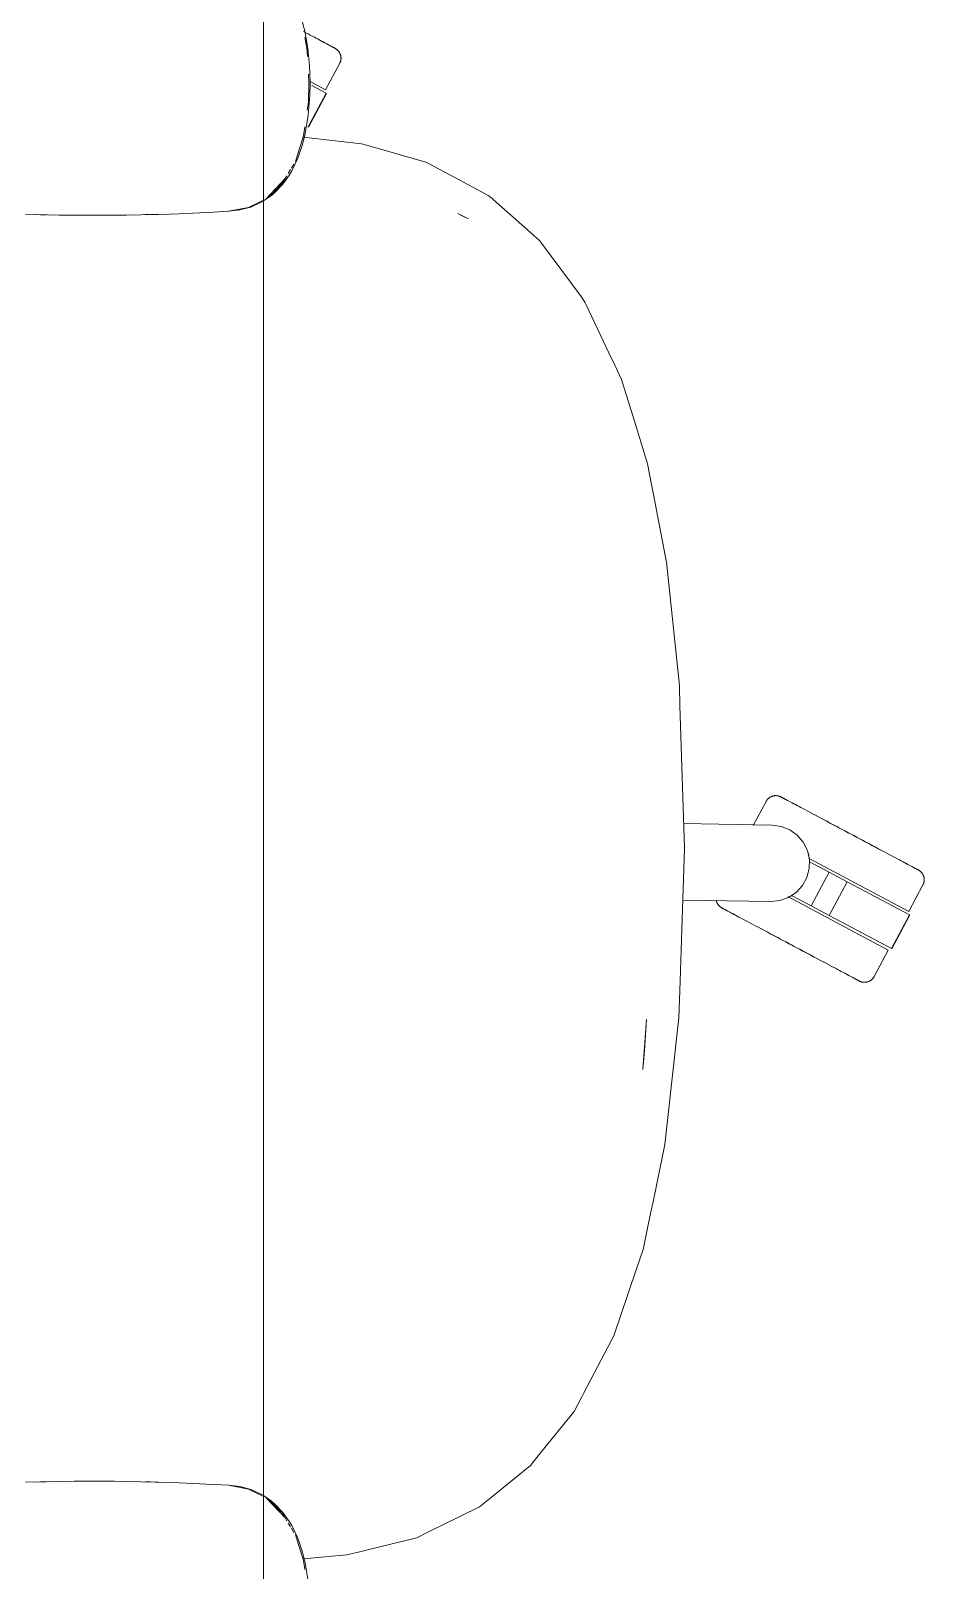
# Model space of a CAD drawing. Header units: millimetres. Extents: x 155920 to 295199, y -4084 to 97293.
# Drawn here: x 185098 to 185424, y 33152 to 33715 of the extents above; entities that cross this region are included whole.
import ezdxf

# ---------------------------------------------------------------- set-up
doc = ezdxf.new("R2010")
doc.units = ezdxf.units.MM
doc.header["$MEASUREMENT"] = 0
doc.layers.add('G-IMPT', color=8, linetype='CONTINUOUS', lineweight=9)
doc.layers.add('I-FURN', color=8, linetype='CONTINUOUS', lineweight=9)

msp = doc.modelspace()

# ---------------------------------------------------------------- linework, layer by layer
at = {"layer": 'G-IMPT'}
for p, q in [((185196.57, 33719.67), (185198, 33714.19)), ((185199, 33708.26), (185198, 33714.19)), ((185197.82, 33712.35), (185198.59, 33708.6)), ((185198.59, 33708.6), (185198.79, 33705.39)), ((185199, 33708.26), (185199.57, 33702.11)), ((185199.18, 33698.88), (185199.37, 33695.77)), ((185199.75, 33695.77), (185199.57, 33702.11)), ((185199.66, 33691.27), (185199.09, 33683.95)), ((185199.14, 33688.61), (185199.37, 33695.77)), ((185199.66, 33691.27), (185199.75, 33695.77)), ((185199.14, 33688.61), (185198.75, 33685.83)), ((185197.88, 33679.64), (185197.42, 33676.35)), ((185197.97, 33677.19), (185199.09, 33683.95)), ((185197.42, 33676.35), (185194.39, 33666.95)), ((185196.99, 33673.26), (185197.97, 33677.19)), ((185197.3, 33675.84), (185218.58, 33673.43)), ((185196.99, 33673.26), (185195.25, 33668.17)), ((185220.84, 33672.79), (185218.58, 33673.43)), ((185220.84, 33672.79), (185242.18, 33666.78)), ((185192.64, 33664.04), (185191.78, 33662.59)), ((185193.04, 33663.54), (185192.24, 33662.16)), ((185193.85, 33666.06), (185192.92, 33664.5)), ((185195.25, 33668.17), (185193.04, 33663.54)), ((185242.18, 33666.78), (185243.3, 33666.19)), ((185243.3, 33666.19), (185254.53, 33660.18)), ((185190.62, 33660.74), (185183.72, 33653.35)), ((185189.42, 33658.65), (185183.72, 33653.35)), ((185189.21, 33659.12), (185186.13, 33655.58)), ((185186.93, 33655.66), (185189.79, 33658.71)), ((185190.62, 33660.74), (185189.34, 33659.27)), ((185191.31, 33661.81), (185189.42, 33658.65)), ((185189.79, 33658.71), (185192.24, 33662.16)), ((185254.53, 33660.18), (185264.97, 33654.59)), ((185181.48, 33652.25), (185177.22, 33650.14)), ((185182.39, 33652.33), (185178.06, 33650.34)), ((185181.48, 33652.25), (185182.75, 33652.87)), ((185182.75, 33652.57), (185185.61, 33654.53)), ((185183.72, 33653.35), (185186.13, 33655.58)), ((185186.93, 33655.66), (185185.61, 33654.53)), ((185265.63, 33654.01), (185264.97, 33654.59)), ((185280.42, 33640.99), (185265.63, 33654.01)), ((185107.96, 33647.4), (185095.66, 33647.69)), ((185099.53, 33647.61), (185101.19, 33647.54)), ((185101.19, 33647.54), (185103.32, 33647.54)), ((185107.96, 33647.4), (185113.43, 33647.33)), ((185128.15, 33647.32), (185113.43, 33647.33)), ((185132.66, 33647.37), (185128.15, 33647.32)), ((185132.66, 33647.37), (185148.33, 33647.75)), ((185139.39, 33647.55), (185141.23, 33647.55)), ((185144.28, 33647.66), (185141.6, 33647.55)), ((185148.33, 33647.75), (185151.87, 33647.87)), ((185164.43, 33648.49), (185151.87, 33647.87)), ((185164.43, 33648.49), (185170.1, 33648.77)), ((185177.22, 33650.14), (185169.87, 33648.77)), ((185170.1, 33648.77), (185174.11, 33649.27)), ((185174.11, 33649.27), (185178.06, 33650.34)), ((185257.67, 33645.98), (185253.78, 33647.94)), ((185255.37, 33647.16), (185253.78, 33647.94)), ((185257.67, 33645.98), (185255.37, 33647.16)), ((185280.42, 33640.99), (185283.68, 33638.12)), ((185284.4, 33637.15), (185283.68, 33638.12)), ((185298.97, 33617.65), (185284.4, 33637.15)), ((185298.97, 33617.65), (185299.43, 33616.88)), ((185299.43, 33616.88), (185300.37, 33615.31)), ((185300.8, 33614.6), (185300.37, 33615.31)), ((185300.8, 33614.6), (185310.06, 33594.96)), ((185310.06, 33594.96), (185310.5, 33594.04)), ((185313.69, 33587.28), (185310.5, 33594.04)), ((185313.69, 33587.28), (185319.01, 33570)), ((185319.01, 33570), (185323.2, 33556.4)), ((185323.2, 33556.4), (185324.66, 33548.79)), ((185325.36, 33545.13), (185324.66, 33548.79)), ((185325.36, 33545.13), (185330.23, 33519.75)), ((185330.32, 33519.29), (185330.23, 33519.75)), ((185330.32, 33519.29), (185334.14, 33482.3)), ((185334.14, 33482.3), (185334.87, 33475.23)), ((185335.1, 33467.97), (185334.87, 33475.23)), ((185336.71, 33415.8), (185335.1, 33467.97)), ((185335.01, 33363.62), (185336.71, 33415.8)), ((185335.01, 33363.62), (185334.69, 33353.68)), ((185322.81, 33353.15), (185321.56, 33334.87)), ((185322.81, 33353.15), (185322.17, 33341.81)), ((185334.2, 33349.31), (185334.69, 33353.68)), ((185334.2, 33349.31), (185330.08, 33311.86)), ((185321.56, 33334.87), (185322.17, 33341.81)), ((185329.59, 33307.45), (185330.08, 33311.86)), ((185325.24, 33286.5), (185329.59, 33307.45)), ((185325.24, 33286.5), (185324.47, 33282.82)), ((185324.47, 33282.82), (185321.6, 33269)), ((185319.09, 33261.57), (185321.6, 33269)), ((185319.09, 33261.57), (185310.94, 33237.48)), ((185299.77, 33216.31), (185310.06, 33235.82)), ((185310.06, 33235.82), (185310.94, 33237.48)), ((185296.33, 33209.8), (185299.04, 33214.93)), ((185299.77, 33216.31), (185299.04, 33214.93)), ((185296.33, 33209.8), (185284.12, 33194.67)), ((185265.42, 33177.84), (185280.36, 33190.01)), ((185280.36, 33190.01), (185284.12, 33194.67)), ((185107.96, 33184.14), (185095.66, 33183.85)), ((185107.96, 33184.14), (185113.43, 33184.21)), ((185128.15, 33184.22), (185113.43, 33184.21)), ((185132.66, 33184.17), (185128.15, 33184.22)), ((185132.66, 33184.17), (185148.33, 33183.79)), ((185099.53, 33183.93), (185101.19, 33184.01)), ((185101.19, 33184.01), (185103.32, 33184.01)), ((185139.39, 33183.99), (185141.23, 33183.99)), ((185144.28, 33183.88), (185141.6, 33183.99)), ((185148.33, 33183.79), (185151.87, 33183.67)), ((185164.43, 33183.05), (185151.87, 33183.67)), ((185164.43, 33183.05), (185170.1, 33182.77)), ((185177.22, 33181.4), (185169.87, 33182.77)), ((185170.1, 33182.77), (185174.11, 33182.27)), ((185174.11, 33182.27), (185178.06, 33181.2)), ((185181.48, 33179.3), (185177.22, 33181.4)), ((185182.39, 33179.22), (185178.06, 33181.2)), ((185181.48, 33179.3), (185182.75, 33178.67)), ((185182.75, 33178.97), (185185.61, 33177.01)), ((185183.72, 33178.19), (185186.13, 33175.96)), ((185190.62, 33170.8), (185183.72, 33178.19)), ((185189.42, 33172.89), (185183.72, 33178.19)), ((185186.93, 33175.88), (185185.61, 33177.01)), ((185189.21, 33172.42), (185186.13, 33175.96)), ((185186.93, 33175.88), (185189.79, 33172.83)), ((185191.31, 33169.74), (185189.42, 33172.89)), ((185189.79, 33172.83), (185192.24, 33169.38)), ((185261.76, 33174.86), (185254.6, 33171.33)), ((185265.42, 33177.84), (185261.76, 33174.86)), ((185190.62, 33170.8), (185189.34, 33172.27)), ((185192.64, 33167.51), (185191.78, 33168.95)), ((185193.04, 33168.01), (185192.24, 33169.38)), ((185195.25, 33163.37), (185193.04, 33168.01)), ((185243.13, 33165.69), (185254.6, 33171.33)), ((185193.85, 33165.49), (185192.92, 33167.04)), ((185197.42, 33155.19), (185194.39, 33164.59)), ((185196.99, 33158.28), (185195.25, 33163.37)), ((185238.77, 33163.54), (185220.83, 33159.14)), ((185243.13, 33165.69), (185238.77, 33163.54)), ((185196.99, 33158.28), (185197.97, 33154.35)), ((185197.29, 33155.82), (185213.16, 33157.26)), ((185213.16, 33157.26), (185218.45, 33158.56)), ((185220.83, 33159.14), (185218.45, 33158.56)), ((185197.88, 33151.9), (185197.42, 33155.19)), ((185197.97, 33154.35), (185199.09, 33147.59))]:
    msp.add_line(p, q, dxfattribs=at)
at = {"layer": 'I-FURN'}
for p, q in [((185182.75, 34221.57), (185182.75, 32621.57)), ((185182.75, 32621.57), (185182.75, 34221.57)), ((185198.23, 33714.07), (185197.4, 33714.52)), ((185199.04, 33713.64), (185198.23, 33714.07)), ((185199.83, 33713.22), (185199.04, 33713.64)), ((185200.59, 33712.82), (185199.83, 33713.22)), ((185201.33, 33712.43), (185200.59, 33712.82)), ((185202.04, 33712.05), (185201.33, 33712.43)), ((185202.71, 33711.69), (185202.04, 33712.05)), ((185203.36, 33711.34), (185202.71, 33711.69)), ((185203.98, 33711.02), (185203.36, 33711.34)), ((185204.56, 33710.71), (185203.98, 33711.02)), ((185204.25, 33710.87), (185204.82, 33710.57)), ((185205.11, 33710.41), (185204.56, 33710.71)), ((185204.82, 33710.57), (185205.35, 33710.28)), ((185205.63, 33710.14), (185205.11, 33710.41)), ((185205.35, 33710.28), (185205.86, 33710.02)), ((185206.11, 33709.88), (185205.63, 33710.14)), ((185205.86, 33710.02), (185206.32, 33709.77)), ((185206.56, 33709.64), (185206.11, 33709.88)), ((185206.32, 33709.77), (185206.75, 33709.54)), ((185206.97, 33709.43), (185206.56, 33709.64)), ((185206.75, 33709.54), (185207.14, 33709.33)), ((185207.34, 33709.23), (185206.97, 33709.43)), ((185207.14, 33709.33), (185207.5, 33709.14)), ((185207.68, 33709.05), (185207.34, 33709.23)), ((185207.5, 33709.14), (185207.82, 33708.97)), ((185207.97, 33708.89), (185207.68, 33709.05)), ((185207.82, 33708.97), (185208.1, 33708.83)), ((185208.23, 33708.75), (185207.97, 33708.89)), ((185208.1, 33708.83), (185208.34, 33708.7)), ((185208.45, 33708.64), (185208.23, 33708.75)), ((185208.34, 33708.7), (185208.54, 33708.59)), ((185208.63, 33708.54), (185208.45, 33708.64)), ((185208.54, 33708.59), (185208.7, 33708.51)), ((185208.77, 33708.47), (185208.63, 33708.54)), ((185208.7, 33708.51), (185208.82, 33708.44)), ((185208.87, 33708.41), (185208.77, 33708.47)), ((185208.82, 33708.44), (185208.9, 33708.4)), ((185208.93, 33708.38), (185208.87, 33708.41)), ((185208.9, 33708.4), (185208.95, 33708.37)), ((185208.95, 33708.37), (185208.93, 33708.38)), ((185208.95, 33708.37), (185209.09, 33708.29)), ((185208.95, 33708.37), (185208.95, 33708.37)), ((185209.09, 33708.29), (185209.23, 33708.21)), ((185209.23, 33708.21), (185209.36, 33708.12)), ((185209.36, 33708.12), (185209.49, 33708.02)), ((185209.49, 33708.02), (185209.62, 33707.92)), ((185209.62, 33707.92), (185209.74, 33707.82)), ((185209.74, 33707.82), (185209.86, 33707.71)), ((185205.47, 33693.24), (185210.62, 33702.92)), ((185209.86, 33707.71), (185209.98, 33707.6)), ((185209.98, 33707.6), (185210.08, 33707.48)), ((185210.08, 33707.48), (185210.19, 33707.35)), ((185210.19, 33707.35), (185210.29, 33707.23)), ((185210.29, 33707.23), (185210.38, 33707.1)), ((185210.38, 33707.1), (185210.47, 33706.96)), ((185210.47, 33706.96), (185210.55, 33706.82)), ((185210.55, 33706.82), (185210.63, 33706.68)), ((185210.64, 33702.96), (185210.62, 33702.92)), ((185210.63, 33706.68), (185210.7, 33706.54)), ((185210.71, 33703.1), (185210.64, 33702.96)), ((185210.7, 33706.54), (185210.77, 33706.39)), ((185210.78, 33703.25), (185210.71, 33703.1)), ((185210.77, 33706.39), (185210.83, 33706.24)), ((185210.83, 33703.4), (185210.78, 33703.25)), ((185210.83, 33706.24), (185210.88, 33706.09)), ((185210.89, 33703.55), (185210.83, 33703.4)), ((185210.88, 33706.09), (185210.93, 33705.94)), ((185210.94, 33703.71), (185210.89, 33703.55)), ((185210.93, 33705.94), (185210.97, 33705.78)), ((185210.98, 33703.86), (185210.94, 33703.71)), ((185210.97, 33705.78), (185211.01, 33705.62)), ((185211.01, 33704.02), (185210.98, 33703.86)), ((185211.01, 33705.62), (185211.04, 33705.46)), ((185211.04, 33704.18), (185211.01, 33704.02)), ((185211.04, 33705.46), (185211.06, 33705.3)), ((185211.06, 33704.34), (185211.04, 33704.18)), ((185211.06, 33705.3), (185211.08, 33705.14)), ((185211.08, 33704.5), (185211.06, 33704.34)), ((185211.08, 33705.14), (185211.09, 33704.98)), ((185211.09, 33704.66), (185211.08, 33704.5)), ((185211.09, 33704.98), (185211.09, 33704.82)), ((185211.09, 33704.82), (185211.09, 33704.66)), ((185205.65, 33692), (185199.08, 33679.64)), ((185199.25, 33679.55), (185205.82, 33691.91)), ((185199.84, 33696.23), (185205.47, 33693.24)), ((185200.36, 33694.82), (185205.65, 33692)), ((185199.08, 33679.64), (185198.99, 33679.69)), ((185366.59, 33432.89), (185361.88, 33424.05)), ((185366.59, 33432.89), (185366.66, 33433.03)), ((185366.66, 33433.03), (185366.75, 33433.17)), ((185366.75, 33433.17), (185366.84, 33433.3)), ((185366.84, 33433.3), (185366.93, 33433.43)), ((185366.93, 33433.43), (185367.03, 33433.56)), ((185367.03, 33433.56), (185367.14, 33433.68)), ((185367.14, 33433.68), (185367.25, 33433.8)), ((185367.25, 33433.8), (185367.36, 33433.91)), ((185367.36, 33433.91), (185367.48, 33434.02)), ((185367.48, 33434.02), (185367.6, 33434.13)), ((185367.6, 33434.13), (185367.73, 33434.23)), ((185367.73, 33434.23), (185367.86, 33434.32)), ((185367.86, 33434.32), (185368, 33434.41)), ((185368, 33434.41), (185368.13, 33434.49)), ((185368.13, 33434.49), (185368.28, 33434.57)), ((185368.28, 33434.57), (185368.42, 33434.64)), ((185368.42, 33434.64), (185368.57, 33434.71)), ((185368.57, 33434.71), (185368.72, 33434.77)), ((185368.72, 33434.77), (185368.87, 33434.82)), ((185368.87, 33434.82), (185369.02, 33434.87)), ((185369.02, 33434.87), (185369.18, 33434.91)), ((185369.18, 33434.91), (185369.34, 33434.95)), ((185369.34, 33434.95), (185369.49, 33434.98)), ((185369.49, 33434.98), (185369.65, 33435)), ((185369.65, 33435), (185369.81, 33435.02)), ((185369.81, 33435.02), (185369.97, 33435.03)), ((185369.97, 33435.03), (185370.14, 33435.03)), ((185370.14, 33435.03), (185370.3, 33435.03)), ((185370.3, 33435.03), (185370.46, 33435.02)), ((185370.46, 33435.02), (185370.62, 33435)), ((185370.62, 33435), (185370.78, 33434.98)), ((185370.78, 33434.98), (185370.94, 33434.95)), ((185370.94, 33434.95), (185371.09, 33434.92)), ((185371.09, 33434.92), (185371.25, 33434.87)), ((185371.25, 33434.87), (185371.4, 33434.83)), ((185371.4, 33434.83), (185371.56, 33434.77)), ((185371.56, 33434.77), (185371.71, 33434.71)), ((185371.71, 33434.71), (185371.85, 33434.65)), ((185371.85, 33434.65), (185372, 33434.58)), ((185372, 33434.58), (185372.04, 33434.56)), ((185372.04, 33434.56), (185372.06, 33434.55)), ((185372.04, 33434.55), (185372.04, 33434.56)), ((185372.08, 33434.53), (185372.04, 33434.55)), ((185372.06, 33434.55), (185372.12, 33434.51)), ((185372.17, 33434.49), (185372.08, 33434.53)), ((185372.12, 33434.51), (185372.22, 33434.46)), ((185372.29, 33434.42), (185372.17, 33434.49)), ((185372.22, 33434.46), (185372.36, 33434.39)), ((185372.45, 33434.34), (185372.29, 33434.42)), ((185372.36, 33434.39), (185372.54, 33434.29)), ((185372.65, 33434.23), (185372.45, 33434.34)), ((185372.54, 33434.29), (185372.76, 33434.17)), ((185372.89, 33434.1), (185372.65, 33434.23)), ((185372.76, 33434.17), (185373.02, 33434.04)), ((185373.17, 33433.95), (185372.89, 33434.1)), ((185373.02, 33434.04), (185373.31, 33433.88)), ((185373.49, 33433.79), (185373.17, 33433.95)), ((185373.31, 33433.88), (185373.65, 33433.7)), ((185373.84, 33433.6), (185373.49, 33433.79)), ((185373.65, 33433.7), (185374.02, 33433.5)), ((185374.24, 33433.39), (185373.84, 33433.6)), ((185374.02, 33433.5), (185374.43, 33433.28)), ((185374.67, 33433.16), (185374.24, 33433.39)), ((185374.43, 33433.28), (185374.88, 33433.05)), ((185375.13, 33432.91), (185374.67, 33433.16)), ((185374.88, 33433.05), (185375.36, 33432.79)), ((185375.63, 33432.64), (185375.13, 33432.91)), ((185375.36, 33432.79), (185375.88, 33432.52)), ((185376.17, 33432.36), (185375.63, 33432.64)), ((185375.88, 33432.52), (185376.43, 33432.22)), ((185376.74, 33432.06), (185376.17, 33432.36)), ((185376.43, 33432.22), (185377.01, 33431.91)), ((185377.34, 33431.74), (185376.74, 33432.06)), ((185377.97, 33431.4), (185377.34, 33431.74)), ((185378.64, 33431.05), (185377.97, 33431.4)), ((185379.33, 33430.68), (185378.64, 33431.05)), ((185380.05, 33430.29), (185379.33, 33430.68)), ((185380.8, 33429.9), (185380.05, 33430.29)), ((185381.58, 33429.48), (185380.8, 33429.9)), ((185382.38, 33429.06), (185381.58, 33429.48)), ((185383.2, 33428.62), (185382.38, 33429.06)), ((185382.76, 33428.86), (185383.59, 33428.41)), ((185384.05, 33428.17), (185383.2, 33428.62)), ((185383.59, 33428.41), (185384.45, 33427.96)), ((185384.92, 33427.71), (185384.05, 33428.17)), ((185384.45, 33427.96), (185385.33, 33427.49)), ((185385.81, 33427.24), (185384.92, 33427.71)), ((185385.33, 33427.49), (185386.22, 33427.02)), ((185386.71, 33426.75), (185385.81, 33427.24)), ((185386.22, 33427.02), (185387.14, 33426.53)), ((185387.64, 33426.26), (185386.71, 33426.75)), ((185387.14, 33426.53), (185388.06, 33426.04)), ((185388.57, 33425.77), (185387.64, 33426.26)), ((185336.43, 33424.83), (185368.77, 33424.27)), ((185368.77, 33424.27), (185372.11, 33423.8)), ((185372.11, 33423.8), (185375.25, 33422.55)), ((185375.25, 33422.55), (185377.99, 33420.59)), ((185377.99, 33420.59), (185380.18, 33418.02)), ((185388.06, 33426.04), (185389.01, 33425.53)), ((185389.52, 33425.26), (185388.57, 33425.77)), ((185389.01, 33425.53), (185389.97, 33425.02)), ((185390.49, 33424.75), (185389.52, 33425.26)), ((185389.97, 33425.02), (185390.94, 33424.51)), ((185391.46, 33424.23), (185390.49, 33424.75)), ((185390.94, 33424.51), (185391.91, 33423.99)), ((185392.45, 33423.71), (185391.46, 33424.23)), ((185391.91, 33423.99), (185392.9, 33423.46)), ((185393.44, 33423.18), (185392.45, 33423.71)), ((185392.9, 33423.46), (185393.9, 33422.94)), ((185394.43, 33422.65), (185393.44, 33423.18)), ((185393.9, 33422.94), (185394.89, 33422.4)), ((185395.44, 33422.12), (185394.43, 33422.65)), ((185394.89, 33422.4), (185395.9, 33421.87)), ((185396.44, 33421.58), (185395.44, 33422.12)), ((185395.9, 33421.87), (185396.9, 33421.34)), ((185397.44, 33421.05), (185396.44, 33421.58)), ((185396.9, 33421.34), (185397.91, 33420.8)), ((185398.45, 33420.51), (185397.44, 33421.05)), ((185397.91, 33420.8), (185398.91, 33420.27)), ((185380.18, 33418.02), (185381.7, 33415.01)), ((185381.7, 33415.01), (185382.45, 33411.72)), ((185399.45, 33419.98), (185398.45, 33420.51)), ((185398.91, 33420.27), (185399.91, 33419.74)), ((185400.45, 33419.45), (185399.45, 33419.98)), ((185399.91, 33419.74), (185400.91, 33419.21)), ((185401.45, 33418.92), (185400.45, 33419.45)), ((185400.91, 33419.21), (185401.9, 33418.68)), ((185402.43, 33418.4), (185401.45, 33418.92)), ((185401.9, 33418.68), (185402.88, 33418.16)), ((185403.41, 33417.87), (185402.43, 33418.4)), ((185402.88, 33418.16), (185403.86, 33417.64)), ((185404.38, 33417.36), (185403.41, 33417.87)), ((185403.86, 33417.64), (185404.82, 33417.12)), ((185405.34, 33416.85), (185404.38, 33417.36)), ((185404.82, 33417.12), (185405.77, 33416.62)), ((185406.28, 33416.35), (185405.34, 33416.85)), ((185405.77, 33416.62), (185406.71, 33416.12)), ((185407.21, 33415.85), (185406.28, 33416.35)), ((185406.71, 33416.12), (185407.63, 33415.63)), ((185408.13, 33415.37), (185407.21, 33415.85)), ((185407.63, 33415.63), (185408.54, 33415.15)), ((185409.02, 33414.89), (185408.13, 33415.37)), ((185382.11, 33412.21), (185418.83, 33392.69)), ((185382.45, 33411.72), (185382.39, 33408.35)), ((185382.52, 33410.86), (185389.66, 33407.06)), ((185409.9, 33414.43), (185409.02, 33414.89)), ((185410.76, 33413.97), (185409.9, 33414.43)), ((185411.59, 33413.53), (185410.76, 33413.97)), ((185412.4, 33413.09), (185411.59, 33413.53)), ((185413.19, 33412.68), (185412.4, 33413.09)), ((185413.95, 33412.27), (185413.19, 33412.68)), ((185414.69, 33411.88), (185413.95, 33412.27)), ((185415.39, 33411.5), (185414.69, 33411.88)), ((185416.07, 33411.14), (185415.39, 33411.5)), ((185416.72, 33410.8), (185416.07, 33411.14)), ((185417.34, 33410.47), (185416.72, 33410.8)), ((185417.92, 33410.16), (185417.34, 33410.47)), ((185417.61, 33410.33), (185418.18, 33410.02)), ((185418.47, 33409.87), (185417.92, 33410.16)), ((185418.18, 33410.02), (185418.71, 33409.74)), ((185418.99, 33409.59), (185418.47, 33409.87)), ((185418.71, 33409.74), (185419.21, 33409.47)), ((185419.47, 33409.34), (185418.99, 33409.59)), ((185419.21, 33409.47), (185419.68, 33409.23)), ((185419.92, 33409.1), (185419.47, 33409.34)), ((185381.52, 33405.09), (185379.9, 33402.13)), ((185382.39, 33408.35), (185381.52, 33405.09)), ((185389.66, 33407.06), (185383.09, 33394.7)), ((185389.66, 33407.06), (185396.3, 33403.53)), ((185419.68, 33409.23), (185420.11, 33409)), ((185420.33, 33408.88), (185419.92, 33409.1)), ((185420.11, 33409), (185420.5, 33408.79)), ((185420.7, 33408.68), (185420.33, 33408.88)), ((185420.5, 33408.79), (185420.86, 33408.6)), ((185421.03, 33408.5), (185420.7, 33408.68)), ((185420.86, 33408.6), (185421.18, 33408.43)), ((185421.33, 33408.35), (185421.03, 33408.5)), ((185421.18, 33408.43), (185421.46, 33408.28)), ((185421.59, 33408.21), (185421.33, 33408.35)), ((185421.46, 33408.28), (185421.7, 33408.15)), ((185421.81, 33408.09), (185421.59, 33408.21)), ((185421.7, 33408.15), (185421.9, 33408.05)), ((185421.99, 33408), (185421.81, 33408.09)), ((185421.9, 33408.05), (185422.06, 33407.96)), ((185422.13, 33407.92), (185421.99, 33408)), ((185422.06, 33407.96), (185422.18, 33407.9)), ((185422.23, 33407.87), (185422.13, 33407.92)), ((185422.18, 33407.9), (185422.26, 33407.85)), ((185422.29, 33407.84), (185422.23, 33407.87)), ((185422.26, 33407.85), (185422.3, 33407.83)), ((185422.31, 33407.83), (185422.29, 33407.84)), ((185422.3, 33407.83), (185422.31, 33407.83)), ((185422.31, 33407.83), (185422.45, 33407.75)), ((185422.45, 33407.75), (185422.59, 33407.66)), ((185422.59, 33407.66), (185422.72, 33407.57)), ((185422.72, 33407.57), (185422.85, 33407.48)), ((185422.85, 33407.48), (185422.98, 33407.38)), ((185422.98, 33407.38), (185423.1, 33407.27)), ((185423.1, 33407.27), (185423.22, 33407.16)), ((185423.22, 33407.16), (185423.33, 33407.05)), ((185423.33, 33407.05), (185423.44, 33406.93)), ((185423.44, 33406.93), (185423.55, 33406.81)), ((185423.55, 33406.81), (185423.65, 33406.68)), ((185423.65, 33406.68), (185423.74, 33406.55)), ((185423.74, 33406.55), (185423.83, 33406.42)), ((185423.83, 33406.42), (185423.91, 33406.28)), ((185423.91, 33406.28), (185423.99, 33406.14)), ((185423.99, 33406.14), (185424.06, 33405.99)), ((185424.06, 33405.99), (185424.13, 33405.84)), ((185424.13, 33405.84), (185424.19, 33405.7)), ((185424.19, 33405.7), (185424.24, 33405.54)), ((185424.24, 33405.54), (185424.29, 33405.39)), ((185424.29, 33405.39), (185424.33, 33405.23)), ((185424.33, 33405.23), (185424.37, 33405.08)), ((185424.37, 33405.08), (185424.4, 33404.92)), ((185424.4, 33404.92), (185424.42, 33404.76)), ((185424.42, 33403.79), (185424.4, 33403.63)), ((185424.42, 33404.76), (185424.44, 33404.6)), ((185424.44, 33403.95), (185424.42, 33403.79)), ((185424.44, 33404.6), (185424.45, 33404.44)), ((185424.45, 33404.12), (185424.44, 33403.95)), ((185424.45, 33404.44), (185424.45, 33404.28)), ((185424.45, 33404.28), (185424.45, 33404.12)), ((185374.57, 33398.1), (185411.32, 33378.56)), ((185377.62, 33399.64), (185374.82, 33397.77)), ((185383.09, 33394.7), (185375.94, 33398.5)), ((185379.9, 33402.13), (185377.62, 33399.64)), ((185396.3, 33403.53), (185389.73, 33391.17)), ((185396.3, 33403.53), (185419.01, 33391.46)), ((185418.83, 33392.69), (185423.98, 33402.38)), ((185424, 33402.41), (185423.98, 33402.38)), ((185424.07, 33402.56), (185424, 33402.41)), ((185424.13, 33402.71), (185424.07, 33402.56)), ((185424.19, 33402.86), (185424.13, 33402.71)), ((185424.25, 33403.01), (185424.19, 33402.86)), ((185424.29, 33403.16), (185424.25, 33403.01)), ((185424.34, 33403.32), (185424.29, 33403.16)), ((185424.37, 33403.48), (185424.34, 33403.32)), ((185424.4, 33403.63), (185424.37, 33403.48)), ((185368.29, 33396.29), (185336.09, 33396.85)), ((185348.42, 33396.53), (185348.38, 33396.69)), ((185348.46, 33396.38), (185348.42, 33396.53)), ((185348.51, 33396.22), (185348.46, 33396.38)), ((185348.56, 33396.07), (185348.51, 33396.22)), ((185348.62, 33395.92), (185348.56, 33396.07)), ((185348.69, 33395.78), (185348.62, 33395.92)), ((185348.76, 33395.63), (185348.69, 33395.78)), ((185348.84, 33395.49), (185348.76, 33395.63)), ((185348.92, 33395.35), (185348.84, 33395.49)), ((185349.01, 33395.22), (185348.92, 33395.35)), ((185349.11, 33395.09), (185349.01, 33395.22)), ((185349.2, 33394.96), (185349.11, 33395.09)), ((185349.31, 33394.84), (185349.2, 33394.96)), ((185349.42, 33394.72), (185349.31, 33394.84)), ((185349.53, 33394.6), (185349.42, 33394.72)), ((185349.65, 33394.49), (185349.53, 33394.6)), ((185349.77, 33394.39), (185349.65, 33394.49)), ((185349.9, 33394.29), (185349.77, 33394.39)), ((185350.03, 33394.19), (185349.9, 33394.29)), ((185350.16, 33394.1), (185350.03, 33394.19)), ((185350.3, 33394.02), (185350.16, 33394.1)), ((185350.44, 33393.94), (185350.3, 33394.02)), ((185350.45, 33393.94), (185350.44, 33393.94)), ((185350.44, 33393.94), (185350.46, 33393.93)), ((185350.49, 33393.92), (185350.45, 33393.94)), ((185350.46, 33393.93), (185350.52, 33393.9)), ((185350.57, 33393.87), (185350.49, 33393.92)), ((185350.52, 33393.9), (185350.62, 33393.85)), ((185350.69, 33393.81), (185350.57, 33393.87)), ((185350.62, 33393.85), (185350.76, 33393.77)), ((185350.85, 33393.72), (185350.69, 33393.81)), ((185350.76, 33393.77), (185350.94, 33393.68)), ((185351.06, 33393.62), (185350.85, 33393.72)), ((185350.94, 33393.68), (185351.16, 33393.56)), ((185351.3, 33393.49), (185351.06, 33393.62)), ((185351.16, 33393.56), (185351.42, 33393.42)), ((185351.58, 33393.34), (185351.3, 33393.49)), ((185351.42, 33393.42), (185351.72, 33393.26)), ((185351.89, 33393.17), (185351.58, 33393.34)), ((185351.72, 33393.26), (185352.05, 33393.09)), ((185352.25, 33392.98), (185351.89, 33393.17)), ((185352.05, 33393.09), (185352.42, 33392.89)), ((185352.64, 33392.77), (185352.25, 33392.98)), ((185352.42, 33392.89), (185352.83, 33392.67)), ((185353.07, 33392.54), (185352.64, 33392.77)), ((185352.83, 33392.67), (185353.28, 33392.43)), ((185353.54, 33392.3), (185353.07, 33392.54)), ((185353.28, 33392.43), (185353.76, 33392.18)), ((185371.64, 33396.63), (185368.29, 33396.29)), ((185374.82, 33397.77), (185371.64, 33396.63)), ((185389.73, 33391.17), (185383.09, 33394.7)), ((185354.04, 33392.03), (185353.54, 33392.3)), ((185353.76, 33392.18), (185354.28, 33391.9)), ((185354.57, 33391.74), (185354.04, 33392.03)), ((185354.28, 33391.9), (185354.83, 33391.61)), ((185355.14, 33391.44), (185354.57, 33391.74)), ((185354.83, 33391.61), (185355.42, 33391.3)), ((185355.42, 33391.3), (185356.03, 33390.97)), ((185356.03, 33390.97), (185356.68, 33390.62)), ((185356.68, 33390.62), (185357.36, 33390.26)), ((185357.36, 33390.26), (185358.06, 33389.89)), ((185358.06, 33389.89), (185358.8, 33389.5)), ((185358.8, 33389.5), (185359.56, 33389.09)), ((185359.56, 33389.09), (185360.35, 33388.67)), ((185360.35, 33388.67), (185361.16, 33388.24)), ((185361.16, 33388.24), (185362, 33387.8)), ((185362, 33387.8), (185362.85, 33387.34)), ((185362.85, 33387.34), (185363.73, 33386.88)), ((185363.73, 33386.88), (185364.63, 33386.4)), ((185412.44, 33379.1), (185389.73, 33391.17)), ((185419.01, 33391.46), (185412.44, 33379.1)), ((185412.61, 33379.01), (185419.18, 33391.37)), ((185365.12, 33386.14), (185364.21, 33386.62)), ((185364.63, 33386.4), (185365.54, 33385.91)), ((185366.04, 33385.65), (185365.12, 33386.14)), ((185365.54, 33385.91), (185366.47, 33385.42)), ((185366.98, 33385.15), (185366.04, 33385.65)), ((185366.47, 33385.42), (185367.41, 33384.92)), ((185367.93, 33384.64), (185366.98, 33385.15)), ((185367.41, 33384.92), (185368.37, 33384.41)), ((185368.89, 33384.13), (185367.93, 33384.64)), ((185368.37, 33384.41), (185369.34, 33383.89)), ((185369.87, 33383.61), (185368.89, 33384.13)), ((185369.34, 33383.89), (185370.32, 33383.37)), ((185370.85, 33383.09), (185369.87, 33383.61)), ((185370.32, 33383.37), (185371.31, 33382.85)), ((185371.84, 33382.56), (185370.85, 33383.09)), ((185371.31, 33382.85), (185372.3, 33382.32)), ((185372.84, 33382.03), (185371.84, 33382.56)), ((185372.3, 33382.32), (185373.3, 33381.79)), ((185373.84, 33381.5), (185372.84, 33382.03)), ((185373.3, 33381.79), (185374.3, 33381.25)), ((185374.84, 33380.97), (185373.84, 33381.5)), ((185374.3, 33381.25), (185375.31, 33380.72)), ((185375.85, 33380.43), (185374.84, 33380.97)), ((185375.31, 33380.72), (185376.31, 33380.19)), ((185376.85, 33379.9), (185375.85, 33380.43)), ((185376.31, 33380.19), (185377.32, 33379.65)), ((185377.86, 33379.36), (185376.85, 33379.9)), ((185377.32, 33379.65), (185378.32, 33379.12)), ((185378.86, 33378.83), (185377.86, 33379.36)), ((185378.32, 33379.12), (185379.31, 33378.59)), ((185379.85, 33378.3), (185378.86, 33378.83)), ((185379.31, 33378.59), (185380.31, 33378.06)), ((185380.84, 33377.78), (185379.85, 33378.3)), ((185380.31, 33378.06), (185381.29, 33377.54)), ((185381.82, 33377.26), (185380.84, 33377.78)), ((185381.29, 33377.54), (185382.26, 33377.02)), ((185382.79, 33376.74), (185381.82, 33377.26)), ((185382.26, 33377.02), (185383.23, 33376.51)), ((185383.74, 33376.24), (185382.79, 33376.74)), ((185383.23, 33376.51), (185384.18, 33376)), ((185384.69, 33375.73), (185383.74, 33376.24)), ((185384.18, 33376), (185385.12, 33375.5)), ((185385.62, 33375.24), (185384.69, 33375.73)), ((185406.17, 33368.88), (185411.32, 33378.56)), ((185385.12, 33375.5), (185386.04, 33375.01)), ((185386.53, 33374.75), (185385.62, 33375.24)), ((185386.04, 33375.01), (185386.94, 33374.53)), ((185387.43, 33374.28), (185386.53, 33374.75)), ((185386.94, 33374.53), (185387.83, 33374.06)), ((185388.3, 33373.81), (185387.43, 33374.28)), ((185387.83, 33374.06), (185388.7, 33373.6)), ((185389.16, 33373.35), (185388.3, 33373.81)), ((185388.7, 33373.6), (185389.55, 33373.15)), ((185389.99, 33372.91), (185389.16, 33373.35)), ((185389.55, 33373.15), (185390.37, 33372.71)), ((185390.37, 33372.71), (185391.17, 33372.28)), ((185391.17, 33372.28), (185391.95, 33371.87)), ((185391.95, 33371.87), (185392.7, 33371.47)), ((185392.7, 33371.47), (185393.42, 33371.09)), ((185393.42, 33371.09), (185394.11, 33370.72)), ((185394.11, 33370.72), (185394.78, 33370.37)), ((185394.78, 33370.37), (185395.41, 33370.03)), ((185395.41, 33370.03), (185396.01, 33369.71)), ((185396.32, 33369.55), (185395.74, 33369.86)), ((185396.01, 33369.71), (185396.58, 33369.41)), ((185396.88, 33369.25), (185396.32, 33369.55)), ((185396.58, 33369.41), (185397.12, 33369.12)), ((185397.39, 33368.98), (185396.88, 33369.25)), ((185397.12, 33369.12), (185397.62, 33368.86)), ((185397.87, 33368.72), (185397.39, 33368.98)), ((185397.62, 33368.86), (185398.08, 33368.61)), ((185398.32, 33368.48), (185397.87, 33368.72)), ((185398.08, 33368.61), (185398.51, 33368.38)), ((185398.73, 33368.27), (185398.32, 33368.48)), ((185398.51, 33368.38), (185398.91, 33368.17)), ((185399.1, 33368.07), (185398.73, 33368.27)), ((185398.91, 33368.17), (185399.26, 33367.98)), ((185399.44, 33367.89), (185399.1, 33368.07)), ((185399.26, 33367.98), (185399.58, 33367.81)), ((185399.74, 33367.73), (185399.44, 33367.89)), ((185399.58, 33367.81), (185399.86, 33367.67)), ((185399.99, 33367.59), (185399.74, 33367.73)), ((185399.86, 33367.67), (185400.1, 33367.54)), ((185400.21, 33367.48), (185399.99, 33367.59)), ((185400.1, 33367.54), (185400.3, 33367.43)), ((185400.39, 33367.38), (185400.21, 33367.48)), ((185400.3, 33367.43), (185400.46, 33367.34)), ((185400.53, 33367.31), (185400.39, 33367.38)), ((185400.46, 33367.34), (185400.59, 33367.28)), ((185400.63, 33367.25), (185400.53, 33367.31)), ((185400.59, 33367.28), (185400.67, 33367.24)), ((185400.69, 33367.22), (185400.63, 33367.25)), ((185400.67, 33367.24), (185400.71, 33367.21)), ((185400.72, 33367.21), (185400.69, 33367.22)), ((185400.71, 33367.21), (185400.72, 33367.21)), ((185400.75, 33367.19), (185400.72, 33367.21)), ((185400.9, 33367.12), (185400.75, 33367.19)), ((185401.05, 33367.05), (185400.9, 33367.12)), ((185401.2, 33366.99), (185401.05, 33367.05)), ((185401.35, 33366.94), (185401.2, 33366.99)), ((185401.5, 33366.89), (185401.35, 33366.94)), ((185401.66, 33366.85), (185401.5, 33366.89)), ((185401.81, 33366.82), (185401.66, 33366.85)), ((185401.97, 33366.79), (185401.81, 33366.82)), ((185402.13, 33366.77), (185401.97, 33366.79)), ((185402.29, 33366.75), (185402.13, 33366.77)), ((185402.45, 33366.74), (185402.29, 33366.75)), ((185402.62, 33366.74), (185402.45, 33366.74)), ((185402.78, 33366.74), (185402.62, 33366.74)), ((185402.94, 33366.75), (185402.78, 33366.74)), ((185403.1, 33366.77), (185402.94, 33366.75)), ((185403.26, 33366.79), (185403.1, 33366.77)), ((185403.42, 33366.82), (185403.26, 33366.79)), ((185403.57, 33366.86), (185403.42, 33366.82)), ((185403.73, 33366.9), (185403.57, 33366.86)), ((185403.88, 33366.95), (185403.73, 33366.9)), ((185404.03, 33367), (185403.88, 33366.95)), ((185404.18, 33367.06), (185404.03, 33367)), ((185404.33, 33367.13), (185404.18, 33367.06)), ((185404.48, 33367.2), (185404.33, 33367.13)), ((185404.62, 33367.28), (185404.48, 33367.2)), ((185404.76, 33367.36), (185404.62, 33367.28)), ((185404.89, 33367.45), (185404.76, 33367.36)), ((185405.02, 33367.54), (185404.89, 33367.45)), ((185405.15, 33367.64), (185405.02, 33367.54)), ((185405.27, 33367.74), (185405.15, 33367.64)), ((185405.39, 33367.85), (185405.27, 33367.74)), ((185405.5, 33367.97), (185405.39, 33367.85)), ((185405.61, 33368.09), (185405.5, 33367.97)), ((185405.72, 33368.21), (185405.61, 33368.09)), ((185405.82, 33368.33), (185405.72, 33368.21)), ((185405.91, 33368.46), (185405.82, 33368.33)), ((185406, 33368.6), (185405.91, 33368.46)), ((185406.09, 33368.74), (185406, 33368.6)), ((185406.17, 33368.88), (185406.09, 33368.74))]:
    msp.add_line(p, q, dxfattribs=at)
msp.add_arc((185368.72, 33410.27), 13.81, 12.3473, 17.336, dxfattribs=at)
msp.add_open_spline([(185382.04, 33413.92), (185382.16, 33413.5), (185382.23, 33413.06), (185382.29, 33412.62)], degree=3, dxfattribs=at)

doc.saveas('drawing.dxf')
